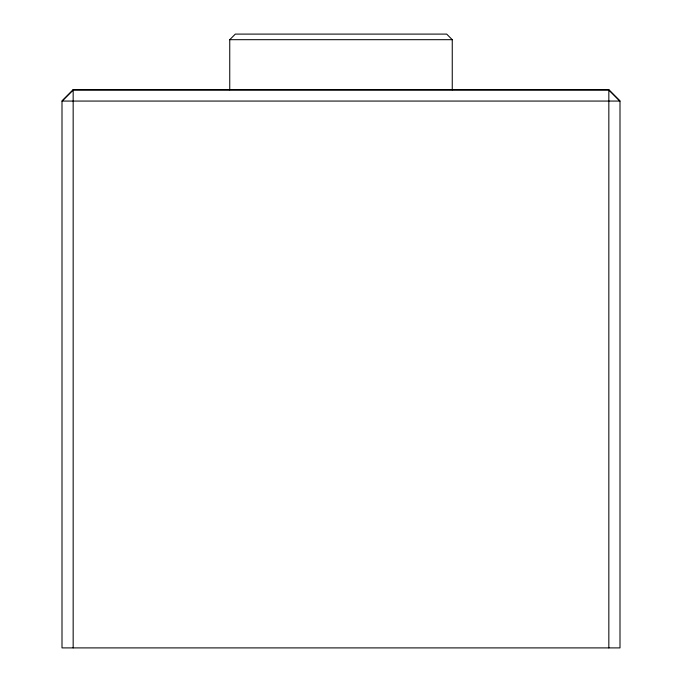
<?xml version="1.0" encoding="UTF-8"?>
<svg xmlns="http://www.w3.org/2000/svg" width="682" height="682" viewBox="0 0 682 682"><rect width="100%" height="100%" fill="white"/><g stroke="black" fill="none" stroke-linecap="round" stroke-linejoin="round"><path stroke-width="1.02" d="M73.162 89.845L62.002 101.064L62.002 647.9L619.998 647.9L619.998 101.064L608.838 89.845L73.162 89.845L73.162 647.9M229.749 89.845L229.749 39.684L235.316 34.1L446.684 34.1L452.251 39.684L452.251 89.845M229.749 39.684L452.251 39.684M608.838 89.845L608.838 647.9M73.162 89.896L62.002 101.064L619.998 101.064L608.838 89.896L73.162 89.896"/></g></svg>
